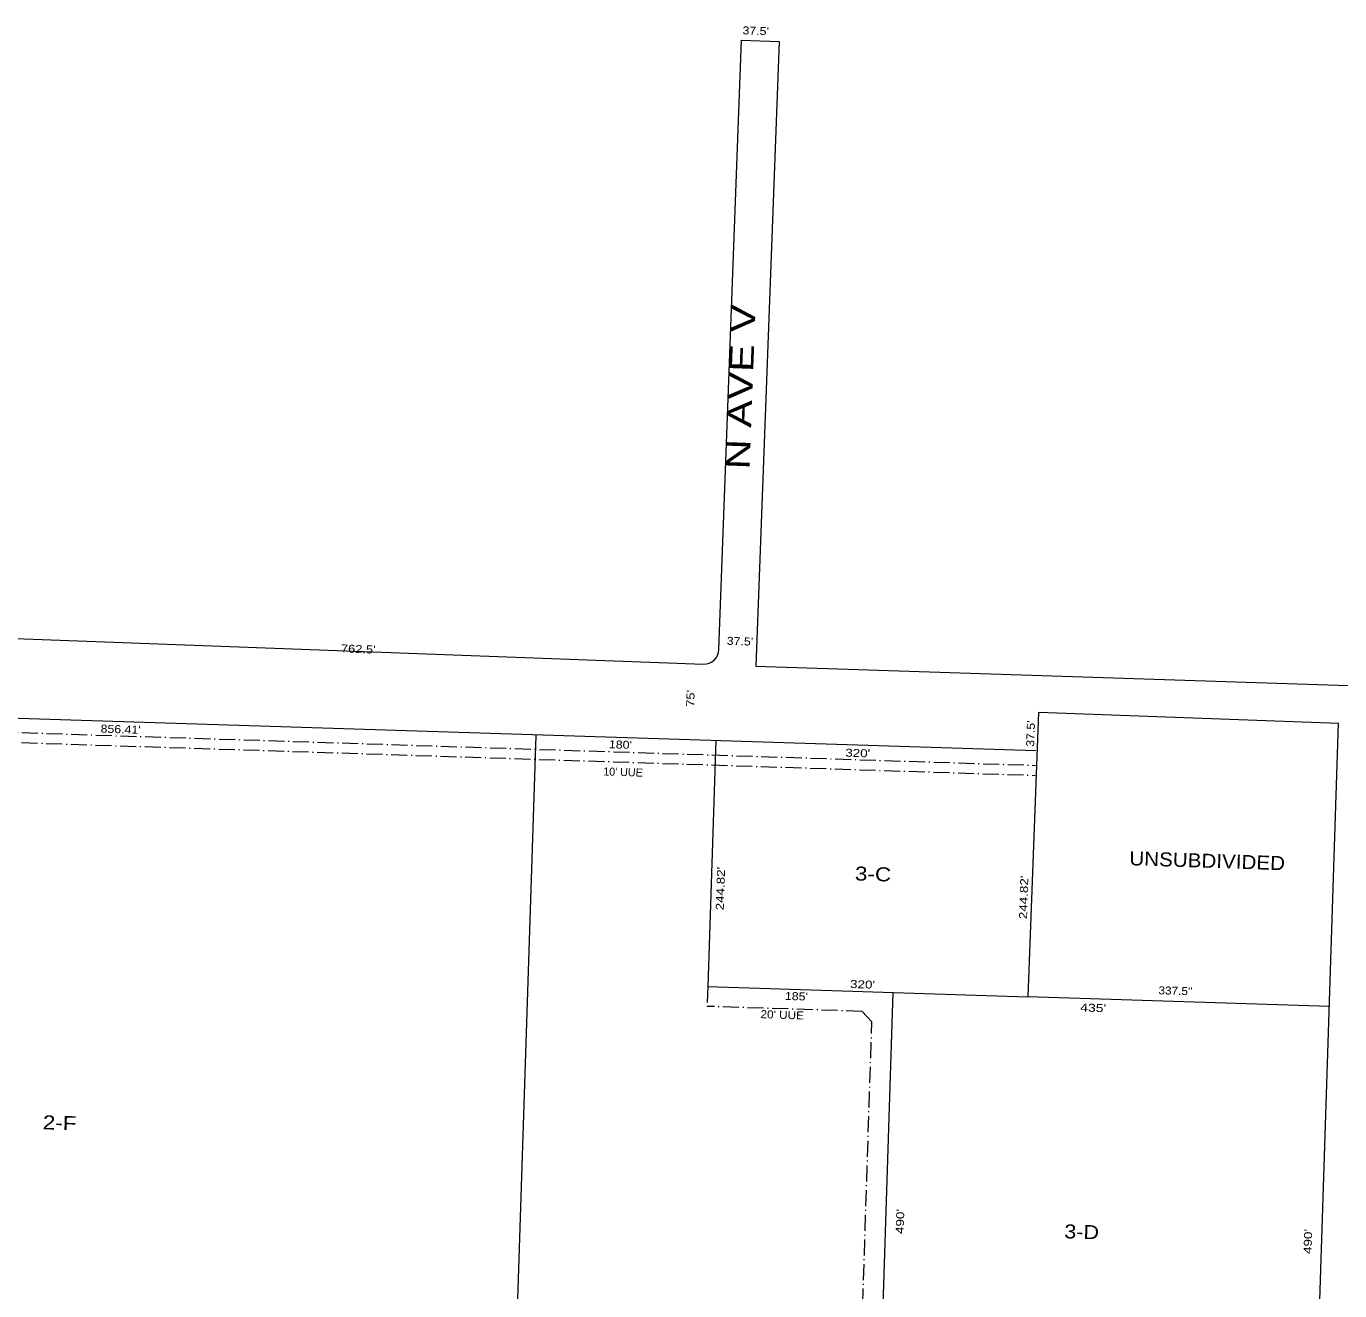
# Model space of a CAD drawing. Extents: x 942492 to 947951, y 7283835 to 7289335.
# Drawn here: x 943832 to 945145, y 7285984 to 7287247 of the extents above; entities that cross this region are included whole.
import ezdxf
from ezdxf.enums import TextEntityAlignment as Align

# ---------------------------------------------------------------- set-up
doc = ezdxf.new("R2010")
doc.units = 0
doc.header["$LTSCALE"] = 3.2
doc.linetypes.add('DOT_DASHED', pattern=[7.7, 5, -1.2, 0.3, -1.2])
for name, color, linetype in [('10', 7, 'Continuous'), ('11', 7, 'Continuous'), ('19', 7, 'Continuous'), ('22', 7, 'Continuous')]:
    doc.layers.add(name, color=color, linetype=linetype)
for name, color, linetype, lineweight in [('21', 7, 'DOT_DASHED', 13), ('6', 7, 'Continuous', 13), ('7', 7, 'Continuous', 13)]:
    doc.layers.add(name, color=color, linetype=linetype, lineweight=lineweight)

msp = doc.modelspace()

# ---------------------------------------------------------------- linework, layer by layer
at = {"layer": '21'}
for p, q in [((942990.362, 7286558.213), (944840.423, 7286498.471)), ((942990.685, 7286568.207), (944840.746, 7286508.466)), ((944513.449, 7286287.656), (944512.804, 7286267.667))]:
    msp.add_line(p, q, dxfattribs=at)
msp.add_lwpolyline([(945077.01, 7285149.505), (945096.676, 7285758.558), (944661.904, 7285772.597), (944677.395, 7286252.347), (944667.723, 7286262.665), (944512.804, 7286267.667)], dxfattribs=at)
at = {"layer": '6'}
for p, q in [((943362.932, 7286652.13), (944509.061, 7286609.696)), ((944561.517, 7286607.529), (945667.574, 7286571.814)), ((942653.954, 7286592.65), (944841.23, 7286523.459)), ((944833.622, 7286277.318), (944844.144, 7286561.572)), ((944844.144, 7286561.572), (945143.685, 7286550.484)), ((945134.552, 7286267.601), (944833.283, 7286277.329))]:
    msp.add_line(p, q, dxfattribs=at)
for points in [[(944524.606, 7286624.131), (944547.146, 7287233.007), (944584.619, 7287231.619), (944561.517, 7286607.529)], [(945097.624, 7284757.362), (945102.801, 7284912.276), (945090.807, 7284912.665), (945143.685, 7286550.484)]]:
    msp.add_lwpolyline(points, dxfattribs=at)
msp.add_arc((944509.616, 7286624.686), 15, 267.88, 357.88, dxfattribs=at)
at = {"layer": '7'}
msp.add_line((944341.445, 7286538.159), (944299.141, 7285228.102), dxfattribs=at)
for points in [[(944521.397, 7286533.787), (944513.449, 7286287.656), (944833.283, 7286277.329)], [(944698.352, 7286281.685), (944682.539, 7285791.942), (945117.312, 7285777.902)]]:
    msp.add_lwpolyline(points, dxfattribs=at)

# ---------------------------------------------------------------- texts
at = {"layer": '10'}
for s, width, p in [('UNSUBDIVIDED', 1.1, (945012.24, 7286406.173)), ('3-C', 1.2, (944678.334, 7286392.921)), ('2-F', 1.2, (943865.508, 7286144.344)), ('3-D', 1.15, (944886.803, 7286035.399))]:
    msp.add_text(s, height=14, rotation=358.15, dxfattribs=dict(at, width=width)).set_placement(p, align=Align.CENTER)
at = {"layer": '11'}
for s, rotation, width, p in [("37.5'", 357.88, 1.15, (944561.14, 7287238.452)), ("37.5'", 357.88, 1.15, (944545.42, 7286628.511)), ("762.5'", 357.88, 1.2, (944164.027, 7286620.731)), ("75'", 87.88, 1.2, (944500.028, 7286575.193)), ("856.41'", 358.15, 1.15, (943926.55, 7286540.582)), ("37.5'", 87.88, 1.15, (944839.952, 7286540.033)), ("180'", 358.15, 1.15, (944425.97, 7286525.265)), ("320'", 358.15, 1.25, (944663.148, 7286516.797)), ("244.82'", 88.15, 1.25, (944530.05, 7286385.238)), ("244.82'", 88.15, 1.25, (944833.087, 7286376.434)), ("320'", 358.15, 1.25, (944667.925, 7286285.67)), ("185'", 358.15, 1.15, (944601.839, 7286273.796)), ("337.5''", 358.15, 1.1, (944980.641, 7286279.249)), ("435'", 358.15, 1.3, (944898.46, 7286262.218)), ("490'", 88.15, 1.25, (944709.516, 7286052.559)), ("490'", 88.15, 1.25, (945117.035, 7286032.594))]:
    msp.add_text(s, height=8, rotation=rotation, dxfattribs=dict(at, width=width)).set_placement(p, align=Align.CENTER)
at = {"layer": '19', "width": 1.3}
msp.add_text('N AVE V', height=24, rotation=87.88, dxfattribs=at).set_placement((944558.198, 7286886.127), align=Align.CENTER)
at = {"layer": '22'}
msp.add_text("10' UUE", height=8, rotation=358.15, dxfattribs=at).set_placement((944428.581, 7286497.813), align=Align.CENTER)
at = {"layer": '22', "width": 1.1}
msp.add_text("20' UUE", height=8, rotation=358.15, dxfattribs=at).set_placement((944587.655, 7286255.244), align=Align.CENTER)

doc.saveas('drawing.dxf')
